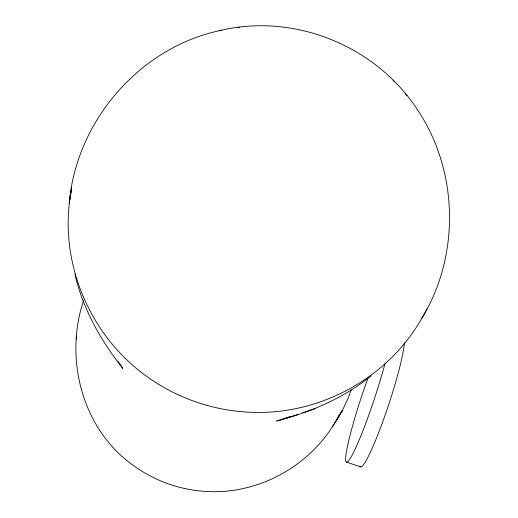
<?xml version="1.0" encoding="UTF-8"?>
<svg xmlns="http://www.w3.org/2000/svg" width="518" height="518" viewBox="0 0 518 518"><rect width="100%" height="100%" fill="white"/><g stroke="black" fill="none" stroke-linecap="round" stroke-linejoin="round"><path stroke-width="0.78" d="M83.702 300.142C63.792 358.767 82.297 430.031 134.22 466.064A134.156 131.106 17.6 0 0 208.974 491.608C257.77 493.609 305.976 467.858 332.323 426.897A152.273 148.42 15 0 0 335.301 422.105M69.276 202.952L71.18 190.65L69.276 202.952C76.25 121.542 138.992 48.148 219.198 30.737L221.652 30.297M351.236 389.64L348.219 397.999L342.56 410.146L335.573 422.079M421.594 318.745C460.094 256.06 458.702 171.613 417.858 110.347C376.159 45.837 293.978 12.367 219.198 30.737M335.942 421.03L342.56 410.146L336.007 420.869M332.323 426.897L335.191 422.209M371.283 375.667C343.803 398.161 310.703 412.095 276.599 421.076L291.103 416.265M302.59 412.788L315.203 408.657M286.564 418.104L297.533 414.523M237.328 27.596L239.374 27.221M346.4 462.088L360.269 466.77M393.02 80.186L394.489 81.773M405.063 93.512L406.805 95.403M117.903 361.098L122.824 368.453C100.816 340.546 82.848 309.013 74.922 274.087M426.981 308.728A206.578 195.849 16.9 0 1 416.822 326.528C381.468 381.883 315.812 415.358 250.298 412.263A182.142 173.258 18.7 0 1 147.876 377.221C94.134 339.465 62.801 272.63 68.939 207.148A206.488 195.81 20.6 0 1 71.73 187.6M76.463 339.309A152.214 148.413 20.7 0 1 76.774 336.098M339.232 415.08A152.273 148.42 15 0 1 336.525 420.02M384.958 363.662A68.078 6.456 -71.6 0 1 347.785 461.732A68.078 6.456 -71.6 0 1 367.948 378.082M404.344 342.586A68.091 7.207 -71.7 0 1 383.255 420.338A68.091 7.207 -71.7 0 1 359.751 465.98"/></g></svg>
